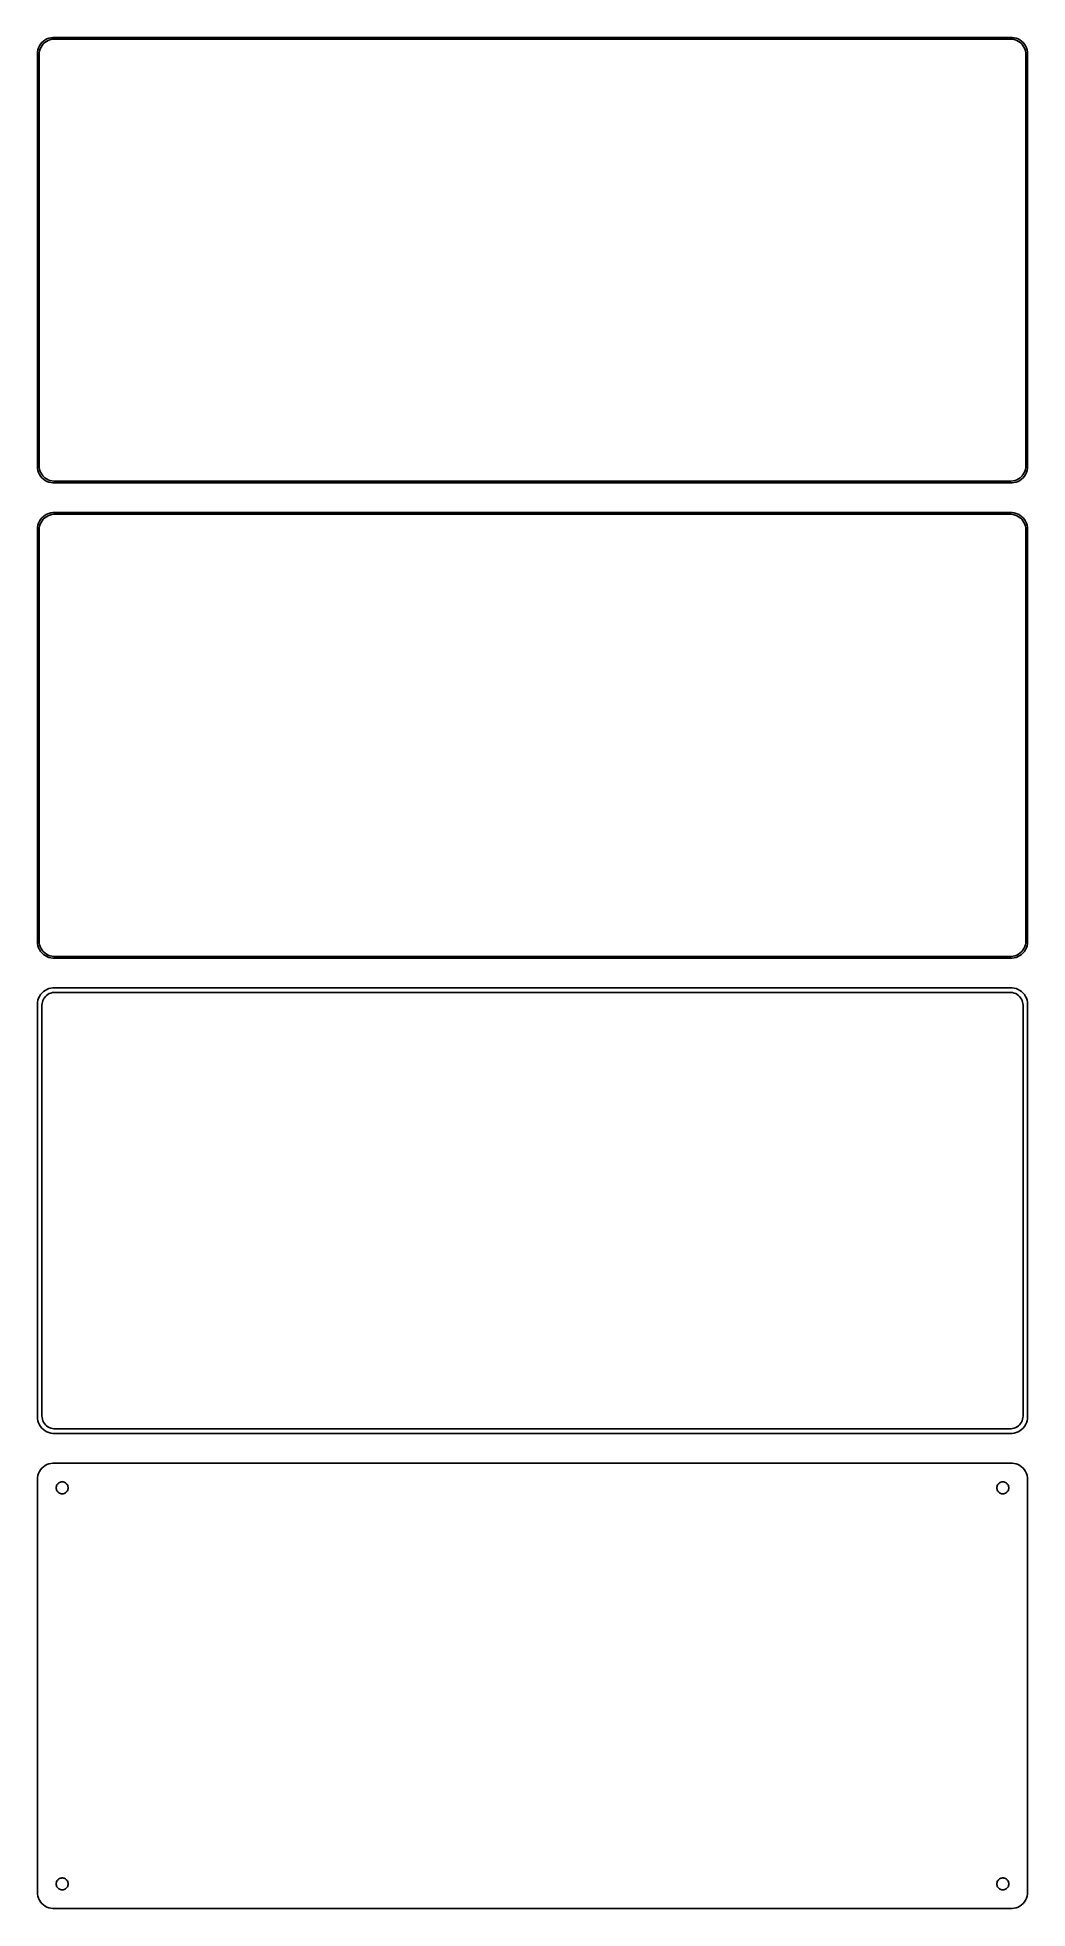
# Model space of a CAD drawing. Header units: metres. Extents: x -150 to 150, y 365 to 931.
import ezdxf

# ---------------------------------------------------------------- set-up
doc = ezdxf.new("R2010")
doc.units = ezdxf.units.M

msp = doc.modelspace()

# ---------------------------------------------------------------- linework, layer by layer
for p, q in [((-148.645, 929.923), (-149.045, 929.439)), ((-148.187, 930.353), (-148.645, 929.923)), ((-148.213, 929.502), (-147.778, 929.91)), ((-147.679, 930.722), (-148.187, 930.353)), ((-147.778, 929.91), (-147.295, 930.261)), ((-147.129, 931.024), (-147.679, 930.722)), ((-147.295, 930.261), (-146.772, 930.548)), ((-146.545, 931.255), (-147.129, 931.024)), ((-146.772, 930.548), (-146.218, 930.768)), ((-145.937, 931.411), (-146.545, 931.255)), ((-146.218, 930.768), (-145.64, 930.916)), ((-145.314, 931.49), (-145.937, 931.411)), ((-145.64, 930.916), (-145.048, 930.991)), ((145.314, 931.49), (-145.314, 931.49)), ((-145.048, 930.991), (145.048, 930.991)), ((145.048, 930.991), (145.64, 930.916)), ((145.937, 931.411), (145.314, 931.49)), ((145.64, 930.916), (146.218, 930.768)), ((146.545, 931.255), (145.937, 931.411)), ((146.218, 930.768), (146.772, 930.548)), ((147.129, 931.024), (146.545, 931.255)), ((146.772, 930.548), (147.295, 930.261)), ((147.679, 930.722), (147.129, 931.024)), ((147.295, 930.261), (147.778, 929.91)), ((148.187, 930.353), (147.679, 930.722)), ((147.778, 929.91), (148.213, 929.502)), ((148.645, 929.923), (148.187, 930.353)), ((149.045, 929.439), (148.645, 929.923)), ((-149.961, 927.127), (-150, 926.5)), ((-150, 926.5), (-150, 801.5)), ((-149.843, 927.743), (-149.961, 927.127)), ((-149.649, 928.341), (-149.843, 927.743)), ((-149.382, 928.909), (-149.649, 928.341)), ((-149.5, 926.25), (-149.463, 926.845)), ((-149.5, 801.75), (-149.5, 926.25)), ((-149.463, 926.845), (-149.351, 927.431)), ((-149.045, 929.439), (-149.382, 928.909)), ((-149.351, 927.431), (-149.166, 927.999)), ((-149.166, 927.999), (-148.912, 928.538)), ((-148.912, 928.538), (-148.593, 929.042)), ((-148.593, 929.042), (-148.213, 929.502)), ((148.213, 929.502), (148.593, 929.042)), ((148.593, 929.042), (148.912, 928.538)), ((148.912, 928.538), (149.166, 927.999)), ((149.382, 928.909), (149.045, 929.439)), ((149.166, 927.999), (149.351, 927.431)), ((149.351, 927.431), (149.463, 926.845)), ((149.649, 928.341), (149.382, 928.909)), ((149.463, 926.845), (149.5, 926.25)), ((149.5, 926.25), (149.5, 801.75)), ((149.843, 927.743), (149.649, 928.341)), ((149.961, 927.127), (149.843, 927.743)), ((150, 926.5), (149.961, 927.127)), ((150, 801.5), (150, 926.5)), ((-150, 801.5), (-149.961, 800.873)), ((-149.961, 800.873), (-149.843, 800.257)), ((-149.843, 800.257), (-149.649, 799.659)), ((-149.649, 799.659), (-149.382, 799.091)), ((-149.463, 801.155), (-149.5, 801.75)), ((-149.351, 800.569), (-149.463, 801.155)), ((-149.166, 800.001), (-149.351, 800.569)), ((-148.912, 799.462), (-149.166, 800.001)), ((-148.593, 798.958), (-148.912, 799.462)), ((148.912, 799.462), (148.593, 798.958)), ((149.166, 800.001), (148.912, 799.462)), ((149.351, 800.569), (149.166, 800.001)), ((149.463, 801.155), (149.351, 800.569)), ((149.382, 799.091), (149.649, 799.659)), ((149.5, 801.75), (149.463, 801.155)), ((149.649, 799.659), (149.843, 800.257)), ((149.843, 800.257), (149.961, 800.873)), ((149.961, 800.873), (150, 801.5)), ((-149.382, 799.091), (-149.045, 798.561)), ((-149.045, 798.561), (-148.645, 798.077)), ((-148.645, 798.077), (-148.187, 797.647)), ((-148.213, 798.498), (-148.593, 798.958)), ((-147.778, 798.09), (-148.213, 798.498)), ((-148.187, 797.647), (-147.679, 797.278)), ((-147.295, 797.739), (-147.778, 798.09)), ((-147.679, 797.278), (-147.129, 796.976)), ((-146.772, 797.452), (-147.295, 797.739)), ((-147.129, 796.976), (-146.545, 796.745)), ((-146.218, 797.232), (-146.772, 797.452)), ((-146.545, 796.745), (-145.937, 796.589)), ((-145.64, 797.084), (-146.218, 797.232)), ((-145.937, 796.589), (-145.314, 796.51)), ((-145.048, 797.009), (-145.64, 797.084)), ((-145.314, 796.51), (145.314, 796.51)), ((145.048, 797.009), (-145.048, 797.009)), ((145.64, 797.084), (145.048, 797.009)), ((145.314, 796.51), (145.937, 796.589)), ((146.218, 797.232), (145.64, 797.084)), ((145.937, 796.589), (146.545, 796.745)), ((146.772, 797.452), (146.218, 797.232)), ((146.545, 796.745), (147.129, 796.976)), ((147.295, 797.739), (146.772, 797.452)), ((147.129, 796.976), (147.679, 797.278)), ((147.778, 798.09), (147.295, 797.739)), ((147.679, 797.278), (148.187, 797.647)), ((148.213, 798.498), (147.778, 798.09)), ((148.187, 797.647), (148.645, 798.077)), ((148.593, 798.958), (148.213, 798.498)), ((148.645, 798.077), (149.045, 798.561)), ((149.045, 798.561), (149.382, 799.091)), ((-149.961, 783.127), (-150, 782.5)), ((-150, 782.5), (-150, 657.5)), ((-149.843, 783.743), (-149.961, 783.127)), ((-149.649, 784.341), (-149.843, 783.743)), ((-149.382, 784.909), (-149.649, 784.341)), ((-149.5, 782.25), (-149.463, 782.845)), ((-149.463, 782.845), (-149.351, 783.431)), ((-149.045, 785.439), (-149.382, 784.909)), ((-149.351, 783.431), (-149.166, 783.999)), ((-149.166, 783.999), (-148.912, 784.538)), ((-148.645, 785.923), (-149.045, 785.439)), ((-148.912, 784.538), (-148.593, 785.042)), ((-148.187, 786.353), (-148.645, 785.923)), ((-148.593, 785.042), (-148.213, 785.502)), ((-148.213, 785.502), (-147.778, 785.91)), ((-147.679, 786.722), (-148.187, 786.353)), ((-147.778, 785.91), (-147.295, 786.261)), ((-147.129, 787.024), (-147.679, 786.722)), ((-147.295, 786.261), (-146.772, 786.548)), ((-146.545, 787.255), (-147.129, 787.024)), ((-146.772, 786.548), (-146.218, 786.768)), ((-145.937, 787.411), (-146.545, 787.255)), ((-146.218, 786.768), (-145.64, 786.916)), ((-145.314, 787.49), (-145.937, 787.411)), ((-145.64, 786.916), (-145.048, 786.991)), ((145.314, 787.49), (-145.314, 787.49)), ((-145.048, 786.991), (145.048, 786.991)), ((145.048, 786.991), (145.64, 786.916)), ((145.937, 787.411), (145.314, 787.49)), ((145.64, 786.916), (146.218, 786.768)), ((146.545, 787.255), (145.937, 787.411)), ((146.218, 786.768), (146.772, 786.548)), ((147.129, 787.024), (146.545, 787.255)), ((146.772, 786.548), (147.295, 786.261)), ((147.679, 786.722), (147.129, 787.024)), ((147.295, 786.261), (147.778, 785.91)), ((148.187, 786.353), (147.679, 786.722)), ((147.778, 785.91), (148.213, 785.502)), ((148.645, 785.923), (148.187, 786.353)), ((148.213, 785.502), (148.593, 785.042)), ((148.593, 785.042), (148.912, 784.538)), ((149.045, 785.439), (148.645, 785.923)), ((148.912, 784.538), (149.166, 783.999)), ((149.382, 784.909), (149.045, 785.439)), ((149.166, 783.999), (149.351, 783.431)), ((149.351, 783.431), (149.463, 782.845)), ((149.649, 784.341), (149.382, 784.909)), ((149.463, 782.845), (149.5, 782.25)), ((149.843, 783.743), (149.649, 784.341)), ((149.961, 783.127), (149.843, 783.743)), ((150, 782.5), (149.961, 783.127)), ((150, 657.5), (150, 782.5)), ((-149.5, 657.75), (-149.5, 782.25)), ((149.5, 782.25), (149.5, 657.75)), ((-149.463, 657.155), (-149.5, 657.75)), ((149.5, 657.75), (149.463, 657.155)), ((-150, 657.5), (-149.961, 656.873)), ((-149.961, 656.873), (-149.843, 656.257)), ((-149.843, 656.257), (-149.649, 655.659)), ((-149.649, 655.659), (-149.382, 655.091)), ((-149.351, 656.569), (-149.463, 657.155)), ((-149.382, 655.091), (-149.045, 654.561)), ((-149.166, 656.001), (-149.351, 656.569)), ((-148.912, 655.462), (-149.166, 656.001)), ((-149.045, 654.561), (-148.645, 654.077)), ((-148.593, 654.958), (-148.912, 655.462)), ((-148.645, 654.077), (-148.187, 653.647)), ((-148.213, 654.498), (-148.593, 654.958)), ((-147.778, 654.09), (-148.213, 654.498)), ((-148.187, 653.647), (-147.679, 653.278)), ((-147.295, 653.739), (-147.778, 654.09)), ((-147.679, 653.278), (-147.129, 652.976)), ((-146.772, 653.452), (-147.295, 653.739)), ((-147.129, 652.976), (-146.545, 652.745)), ((-146.218, 653.232), (-146.772, 653.452)), ((-146.545, 652.745), (-145.937, 652.589)), ((-145.64, 653.084), (-146.218, 653.232)), ((-145.937, 652.589), (-145.314, 652.51)), ((-145.048, 653.009), (-145.64, 653.084)), ((-145.314, 652.51), (145.314, 652.51)), ((145.048, 653.009), (-145.048, 653.009)), ((145.64, 653.084), (145.048, 653.009)), ((145.314, 652.51), (145.937, 652.589)), ((146.218, 653.232), (145.64, 653.084)), ((145.937, 652.589), (146.545, 652.745)), ((146.772, 653.452), (146.218, 653.232)), ((146.545, 652.745), (147.129, 652.976)), ((147.295, 653.739), (146.772, 653.452)), ((147.129, 652.976), (147.679, 653.278)), ((147.778, 654.09), (147.295, 653.739)), ((147.679, 653.278), (148.187, 653.647)), ((148.213, 654.498), (147.778, 654.09)), ((148.187, 653.647), (148.645, 654.077)), ((148.593, 654.958), (148.213, 654.498)), ((148.912, 655.462), (148.593, 654.958)), ((148.645, 654.077), (149.045, 654.561)), ((149.166, 656.001), (148.912, 655.462)), ((149.045, 654.561), (149.382, 655.091)), ((149.351, 656.569), (149.166, 656.001)), ((149.463, 657.155), (149.351, 656.569)), ((149.382, 655.091), (149.649, 655.659)), ((149.649, 655.659), (149.843, 656.257)), ((149.843, 656.257), (149.961, 656.873)), ((149.961, 656.873), (150, 657.5)), ((-149.382, 640.909), (-149.649, 640.341)), ((-149.045, 641.439), (-149.382, 640.909)), ((-148.645, 641.923), (-149.045, 641.439)), ((-148.187, 642.353), (-148.645, 641.923)), ((-147.679, 642.722), (-148.187, 642.353)), ((-147.88, 640.524), (-147.571, 640.899)), ((-147.129, 643.024), (-147.679, 642.722)), ((-147.571, 640.899), (-147.216, 641.231)), ((-147.216, 641.231), (-146.823, 641.517)), ((-146.545, 643.255), (-147.129, 643.024)), ((-146.823, 641.517), (-146.398, 641.751)), ((-145.937, 643.411), (-146.545, 643.255)), ((-146.398, 641.751), (-145.946, 641.93)), ((-145.946, 641.93), (-145.475, 642.051)), ((-145.314, 643.49), (-145.937, 643.411)), ((-145.475, 642.051), (-144.993, 642.112)), ((145.314, 643.49), (-145.314, 643.49)), ((-144.993, 642.112), (144.993, 642.112)), ((144.993, 642.112), (145.475, 642.051)), ((145.937, 643.411), (145.314, 643.49)), ((145.475, 642.051), (145.946, 641.93)), ((146.545, 643.255), (145.937, 643.411)), ((145.946, 641.93), (146.398, 641.751)), ((146.398, 641.751), (146.823, 641.517)), ((147.129, 643.024), (146.545, 643.255)), ((146.823, 641.517), (147.216, 641.231)), ((147.679, 642.722), (147.129, 643.024)), ((147.216, 641.231), (147.571, 640.899)), ((147.571, 640.899), (147.88, 640.524)), ((148.187, 642.353), (147.679, 642.722)), ((148.645, 641.923), (148.187, 642.353)), ((149.045, 641.439), (148.645, 641.923)), ((149.382, 640.909), (149.045, 641.439)), ((149.649, 640.341), (149.382, 640.909)), ((-149.961, 639.127), (-150, 638.5)), ((-150, 638.5), (-150, 513.5)), ((-149.843, 639.743), (-149.961, 639.127)), ((-149.649, 640.341), (-149.843, 639.743)), ((-148.619, 638.25), (-148.589, 638.735)), ((-148.619, 513.75), (-148.619, 638.25)), ((-148.589, 638.735), (-148.498, 639.212)), ((-148.498, 639.212), (-148.348, 639.674)), ((-148.348, 639.674), (-148.141, 640.114)), ((-148.141, 640.114), (-147.88, 640.524)), ((147.88, 640.524), (148.141, 640.114)), ((148.141, 640.114), (148.348, 639.674)), ((148.348, 639.674), (148.498, 639.212)), ((148.498, 639.212), (148.589, 638.735)), ((148.589, 638.735), (148.619, 638.25)), ((148.619, 638.25), (148.619, 513.75)), ((149.843, 639.743), (149.649, 640.341)), ((149.961, 639.127), (149.843, 639.743)), ((150, 638.5), (149.961, 639.127)), ((150, 513.5), (150, 638.5)), ((-150, 513.5), (-149.961, 512.873)), ((-149.961, 512.873), (-149.843, 512.257)), ((-149.843, 512.257), (-149.649, 511.659)), ((-149.649, 511.659), (-149.382, 511.091)), ((-149.382, 511.091), (-149.045, 510.561)), ((-149.045, 510.561), (-148.645, 510.077)), ((-148.589, 513.265), (-148.619, 513.75)), ((-148.498, 512.788), (-148.589, 513.265)), ((-148.348, 512.326), (-148.498, 512.788)), ((-148.141, 511.886), (-148.348, 512.326)), ((-147.88, 511.476), (-148.141, 511.886)), ((-147.571, 511.101), (-147.88, 511.476)), ((-147.216, 510.769), (-147.571, 511.101)), ((-146.823, 510.483), (-147.216, 510.769)), ((-146.398, 510.249), (-146.823, 510.483)), ((146.823, 510.483), (146.398, 510.249)), ((147.216, 510.769), (146.823, 510.483)), ((147.571, 511.101), (147.216, 510.769)), ((147.88, 511.476), (147.571, 511.101)), ((148.141, 511.886), (147.88, 511.476)), ((148.348, 512.326), (148.141, 511.886)), ((148.498, 512.788), (148.348, 512.326)), ((148.589, 513.265), (148.498, 512.788)), ((148.619, 513.75), (148.589, 513.265)), ((148.645, 510.077), (149.045, 510.561)), ((149.045, 510.561), (149.382, 511.091)), ((149.382, 511.091), (149.649, 511.659)), ((149.649, 511.659), (149.843, 512.257)), ((149.843, 512.257), (149.961, 512.873)), ((149.961, 512.873), (150, 513.5)), ((-148.645, 510.077), (-148.187, 509.647)), ((-148.187, 509.647), (-147.679, 509.278)), ((-147.679, 509.278), (-147.129, 508.976)), ((-147.129, 508.976), (-146.545, 508.745)), ((-146.545, 508.745), (-145.937, 508.589)), ((-145.946, 510.07), (-146.398, 510.249)), ((-145.475, 509.949), (-145.946, 510.07)), ((-145.937, 508.589), (-145.314, 508.51)), ((-144.993, 509.888), (-145.475, 509.949)), ((-145.314, 508.51), (145.314, 508.51)), ((144.993, 509.888), (-144.993, 509.888)), ((145.475, 509.949), (144.993, 509.888)), ((145.314, 508.51), (145.937, 508.589)), ((145.946, 510.07), (145.475, 509.949)), ((145.937, 508.589), (146.545, 508.745)), ((146.398, 510.249), (145.946, 510.07)), ((146.545, 508.745), (147.129, 508.976)), ((147.129, 508.976), (147.679, 509.278)), ((147.679, 509.278), (148.187, 509.647)), ((148.187, 509.647), (148.645, 510.077)), ((-147.129, 499.024), (-147.679, 498.722)), ((-146.545, 499.255), (-147.129, 499.024)), ((-145.937, 499.411), (-146.545, 499.255)), ((-145.314, 499.49), (-145.937, 499.411)), ((145.314, 499.49), (-145.314, 499.49)), ((145.937, 499.411), (145.314, 499.49)), ((146.545, 499.255), (145.937, 499.411)), ((147.129, 499.024), (146.545, 499.255)), ((147.679, 498.722), (147.129, 499.024)), ((-149.961, 495.127), (-150, 494.5)), ((-150, 494.5), (-150, 369.5)), ((-149.843, 495.743), (-149.961, 495.127)), ((-149.649, 496.341), (-149.843, 495.743)), ((-149.382, 496.909), (-149.649, 496.341)), ((-149.045, 497.439), (-149.382, 496.909)), ((-148.645, 497.923), (-149.045, 497.439)), ((-148.187, 498.353), (-148.645, 497.923)), ((-147.679, 498.722), (-148.187, 498.353)), ((-143.812, 493.232), (-143.647, 493.387)), ((-143.647, 493.387), (-143.464, 493.52)), ((-143.464, 493.52), (-143.266, 493.629)), ((-143.266, 493.629), (-143.056, 493.712)), ((-143.056, 493.712), (-142.837, 493.768)), ((-142.837, 493.768), (-142.613, 493.796)), ((-142.613, 493.796), (-142.387, 493.796)), ((-142.387, 493.796), (-142.163, 493.768)), ((-142.163, 493.768), (-141.944, 493.712)), ((-141.944, 493.712), (-141.734, 493.629)), ((-141.734, 493.629), (-141.536, 493.52)), ((-141.536, 493.52), (-141.353, 493.387)), ((-141.353, 493.387), (-141.188, 493.232)), ((141.188, 493.232), (141.353, 493.387)), ((141.353, 493.387), (141.536, 493.52)), ((141.536, 493.52), (141.734, 493.629)), ((141.734, 493.629), (141.944, 493.712)), ((141.944, 493.712), (142.163, 493.768)), ((142.163, 493.768), (142.387, 493.796)), ((142.387, 493.796), (142.613, 493.796)), ((142.613, 493.796), (142.837, 493.768)), ((142.837, 493.768), (143.056, 493.712)), ((143.056, 493.712), (143.266, 493.629)), ((143.266, 493.629), (143.464, 493.52)), ((143.464, 493.52), (143.647, 493.387)), ((143.647, 493.387), (143.812, 493.232)), ((148.187, 498.353), (147.679, 498.722)), ((148.645, 497.923), (148.187, 498.353)), ((149.045, 497.439), (148.645, 497.923)), ((149.382, 496.909), (149.045, 497.439)), ((149.649, 496.341), (149.382, 496.909)), ((149.843, 495.743), (149.649, 496.341)), ((149.961, 495.127), (149.843, 495.743)), ((150, 494.5), (149.961, 495.127)), ((150, 369.5), (150, 494.5)), ((-144.3, 492), (-144.286, 492.226)), ((-144.286, 491.774), (-144.3, 492)), ((-144.286, 492.226), (-144.243, 492.448)), ((-144.243, 491.552), (-144.286, 491.774)), ((-144.243, 492.448), (-144.174, 492.663)), ((-144.174, 491.337), (-144.243, 491.552)), ((-144.174, 492.663), (-144.077, 492.867)), ((-144.077, 491.133), (-144.174, 491.337)), ((-144.077, 492.867), (-143.956, 493.058)), ((-143.956, 490.942), (-144.077, 491.133)), ((-143.956, 493.058), (-143.812, 493.232)), ((-143.812, 490.768), (-143.956, 490.942)), ((-143.647, 490.613), (-143.812, 490.768)), ((-143.464, 490.48), (-143.647, 490.613)), ((-143.266, 490.371), (-143.464, 490.48)), ((-143.056, 490.288), (-143.266, 490.371)), ((-142.837, 490.232), (-143.056, 490.288)), ((-142.613, 490.204), (-142.837, 490.232)), ((-142.387, 490.204), (-142.613, 490.204)), ((-142.163, 490.232), (-142.387, 490.204)), ((-141.944, 490.288), (-142.163, 490.232)), ((-141.734, 490.371), (-141.944, 490.288)), ((-141.536, 490.48), (-141.734, 490.371)), ((-141.353, 490.613), (-141.536, 490.48)), ((-141.188, 490.768), (-141.353, 490.613)), ((-141.188, 493.232), (-141.044, 493.058)), ((-141.044, 490.942), (-141.188, 490.768)), ((-141.044, 493.058), (-140.923, 492.867)), ((-140.923, 491.133), (-141.044, 490.942)), ((-140.923, 492.867), (-140.826, 492.663)), ((-140.826, 491.337), (-140.923, 491.133)), ((-140.826, 492.663), (-140.757, 492.448)), ((-140.757, 491.552), (-140.826, 491.337)), ((-140.757, 492.448), (-140.714, 492.226)), ((-140.714, 491.774), (-140.757, 491.552)), ((-140.714, 492.226), (-140.7, 492)), ((-140.7, 492), (-140.714, 491.774)), ((140.7, 492), (140.714, 492.226)), ((140.714, 491.774), (140.7, 492)), ((140.714, 492.226), (140.757, 492.448)), ((140.757, 491.552), (140.714, 491.774)), ((140.757, 492.448), (140.826, 492.663)), ((140.826, 491.337), (140.757, 491.552)), ((140.826, 492.663), (140.923, 492.867)), ((140.923, 491.133), (140.826, 491.337)), ((140.923, 492.867), (141.044, 493.058)), ((141.044, 490.942), (140.923, 491.133)), ((141.044, 493.058), (141.188, 493.232)), ((141.188, 490.768), (141.044, 490.942)), ((141.353, 490.613), (141.188, 490.768)), ((141.536, 490.48), (141.353, 490.613)), ((141.734, 490.371), (141.536, 490.48)), ((141.944, 490.288), (141.734, 490.371)), ((142.163, 490.232), (141.944, 490.288)), ((142.387, 490.204), (142.163, 490.232)), ((142.613, 490.204), (142.387, 490.204)), ((142.837, 490.232), (142.613, 490.204)), ((143.056, 490.288), (142.837, 490.232)), ((143.266, 490.371), (143.056, 490.288)), ((143.464, 490.48), (143.266, 490.371)), ((143.647, 490.613), (143.464, 490.48)), ((143.812, 490.768), (143.647, 490.613)), ((143.812, 493.232), (143.956, 493.058)), ((143.956, 490.942), (143.812, 490.768)), ((143.956, 493.058), (144.077, 492.867)), ((144.077, 491.133), (143.956, 490.942)), ((144.077, 492.867), (144.174, 492.663)), ((144.174, 491.337), (144.077, 491.133)), ((144.174, 492.663), (144.243, 492.448)), ((144.243, 491.552), (144.174, 491.337)), ((144.243, 492.448), (144.286, 492.226)), ((144.286, 491.774), (144.243, 491.552)), ((144.286, 492.226), (144.3, 492)), ((144.3, 492), (144.286, 491.774)), ((-150, 369.5), (-149.961, 368.873)), ((-149.961, 368.873), (-149.843, 368.257)), ((-144.3, 372), (-144.286, 372.226)), ((-144.286, 371.774), (-144.3, 372)), ((-144.286, 372.226), (-144.243, 372.448)), ((-144.243, 371.552), (-144.286, 371.774)), ((-144.243, 372.448), (-144.174, 372.663)), ((-144.174, 371.337), (-144.243, 371.552)), ((-144.174, 372.663), (-144.077, 372.867)), ((-144.077, 371.133), (-144.174, 371.337)), ((-144.077, 372.867), (-143.956, 373.058)), ((-143.956, 370.942), (-144.077, 371.133)), ((-143.956, 373.058), (-143.812, 373.232)), ((-143.812, 370.768), (-143.956, 370.942)), ((-143.812, 373.232), (-143.647, 373.387)), ((-143.647, 370.613), (-143.812, 370.768)), ((-143.647, 373.387), (-143.464, 373.52)), ((-143.464, 370.48), (-143.647, 370.613)), ((-143.464, 373.52), (-143.266, 373.629)), ((-143.266, 370.371), (-143.464, 370.48)), ((-143.266, 373.629), (-143.056, 373.712)), ((-143.056, 370.288), (-143.266, 370.371)), ((-143.056, 373.712), (-142.837, 373.768)), ((-142.837, 370.232), (-143.056, 370.288)), ((-142.837, 373.768), (-142.613, 373.796)), ((-142.613, 370.204), (-142.837, 370.232)), ((-142.613, 373.796), (-142.387, 373.796)), ((-142.387, 370.204), (-142.613, 370.204)), ((-142.387, 373.796), (-142.163, 373.768)), ((-142.163, 370.232), (-142.387, 370.204)), ((-142.163, 373.768), (-141.944, 373.712)), ((-141.944, 370.288), (-142.163, 370.232)), ((-141.944, 373.712), (-141.734, 373.629)), ((-141.734, 370.371), (-141.944, 370.288)), ((-141.734, 373.629), (-141.536, 373.52)), ((-141.536, 370.48), (-141.734, 370.371)), ((-141.536, 373.52), (-141.353, 373.387)), ((-141.353, 370.613), (-141.536, 370.48)), ((-141.353, 373.387), (-141.188, 373.232)), ((-141.188, 370.768), (-141.353, 370.613)), ((-141.188, 373.232), (-141.044, 373.058)), ((-141.044, 370.942), (-141.188, 370.768)), ((-141.044, 373.058), (-140.923, 372.867)), ((-140.923, 371.133), (-141.044, 370.942)), ((-140.923, 372.867), (-140.826, 372.663)), ((-140.826, 371.337), (-140.923, 371.133)), ((-140.826, 372.663), (-140.757, 372.448)), ((-140.757, 371.552), (-140.826, 371.337)), ((-140.757, 372.448), (-140.714, 372.226)), ((-140.714, 371.774), (-140.757, 371.552)), ((-140.714, 372.226), (-140.7, 372)), ((-140.7, 372), (-140.714, 371.774)), ((140.7, 372), (140.714, 372.226)), ((140.714, 371.774), (140.7, 372)), ((140.714, 372.226), (140.757, 372.448)), ((140.757, 371.552), (140.714, 371.774)), ((140.757, 372.448), (140.826, 372.663)), ((140.826, 371.337), (140.757, 371.552)), ((140.826, 372.663), (140.923, 372.867)), ((140.923, 371.133), (140.826, 371.337)), ((140.923, 372.867), (141.044, 373.058)), ((141.044, 370.942), (140.923, 371.133)), ((141.044, 373.058), (141.188, 373.232)), ((141.188, 370.768), (141.044, 370.942)), ((141.188, 373.232), (141.353, 373.387)), ((141.353, 370.613), (141.188, 370.768)), ((141.353, 373.387), (141.536, 373.52)), ((141.536, 370.48), (141.353, 370.613)), ((141.536, 373.52), (141.734, 373.629)), ((141.734, 370.371), (141.536, 370.48)), ((141.734, 373.629), (141.944, 373.712)), ((141.944, 370.288), (141.734, 370.371)), ((141.944, 373.712), (142.163, 373.768)), ((142.163, 370.232), (141.944, 370.288)), ((142.163, 373.768), (142.387, 373.796)), ((142.387, 370.204), (142.163, 370.232)), ((142.387, 373.796), (142.613, 373.796)), ((142.613, 370.204), (142.387, 370.204)), ((142.613, 373.796), (142.837, 373.768)), ((142.837, 370.232), (142.613, 370.204)), ((142.837, 373.768), (143.056, 373.712)), ((143.056, 370.288), (142.837, 370.232)), ((143.056, 373.712), (143.266, 373.629)), ((143.266, 370.371), (143.056, 370.288)), ((143.266, 373.629), (143.464, 373.52)), ((143.464, 370.48), (143.266, 370.371)), ((143.464, 373.52), (143.647, 373.387)), ((143.647, 370.613), (143.464, 370.48)), ((143.647, 373.387), (143.812, 373.232)), ((143.812, 370.768), (143.647, 370.613)), ((143.812, 373.232), (143.956, 373.058)), ((143.956, 370.942), (143.812, 370.768)), ((143.956, 373.058), (144.077, 372.867)), ((144.077, 371.133), (143.956, 370.942)), ((144.077, 372.867), (144.174, 372.663)), ((144.174, 371.337), (144.077, 371.133)), ((144.174, 372.663), (144.243, 372.448)), ((144.243, 371.552), (144.174, 371.337)), ((144.243, 372.448), (144.286, 372.226)), ((144.286, 371.774), (144.243, 371.552)), ((144.286, 372.226), (144.3, 372)), ((144.3, 372), (144.286, 371.774)), ((149.843, 368.257), (149.961, 368.873)), ((149.961, 368.873), (150, 369.5)), ((-149.843, 368.257), (-149.649, 367.659)), ((-149.649, 367.659), (-149.382, 367.091)), ((-149.382, 367.091), (-149.045, 366.561)), ((-149.045, 366.561), (-148.645, 366.077)), ((-148.645, 366.077), (-148.187, 365.647)), ((-148.187, 365.647), (-147.679, 365.278)), ((-147.679, 365.278), (-147.129, 364.976)), ((-147.129, 364.976), (-146.545, 364.745)), ((-146.545, 364.745), (-145.937, 364.589)), ((-145.937, 364.589), (-145.314, 364.51)), ((-145.314, 364.51), (145.314, 364.51)), ((145.314, 364.51), (145.937, 364.589)), ((145.937, 364.589), (146.545, 364.745)), ((146.545, 364.745), (147.129, 364.976)), ((147.129, 364.976), (147.679, 365.278)), ((147.679, 365.278), (148.187, 365.647)), ((148.187, 365.647), (148.645, 366.077)), ((148.645, 366.077), (149.045, 366.561)), ((149.045, 366.561), (149.382, 367.091)), ((149.382, 367.091), (149.649, 367.659)), ((149.649, 367.659), (149.843, 368.257))]:
    msp.add_line(p, q)

doc.saveas('drawing.dxf')
